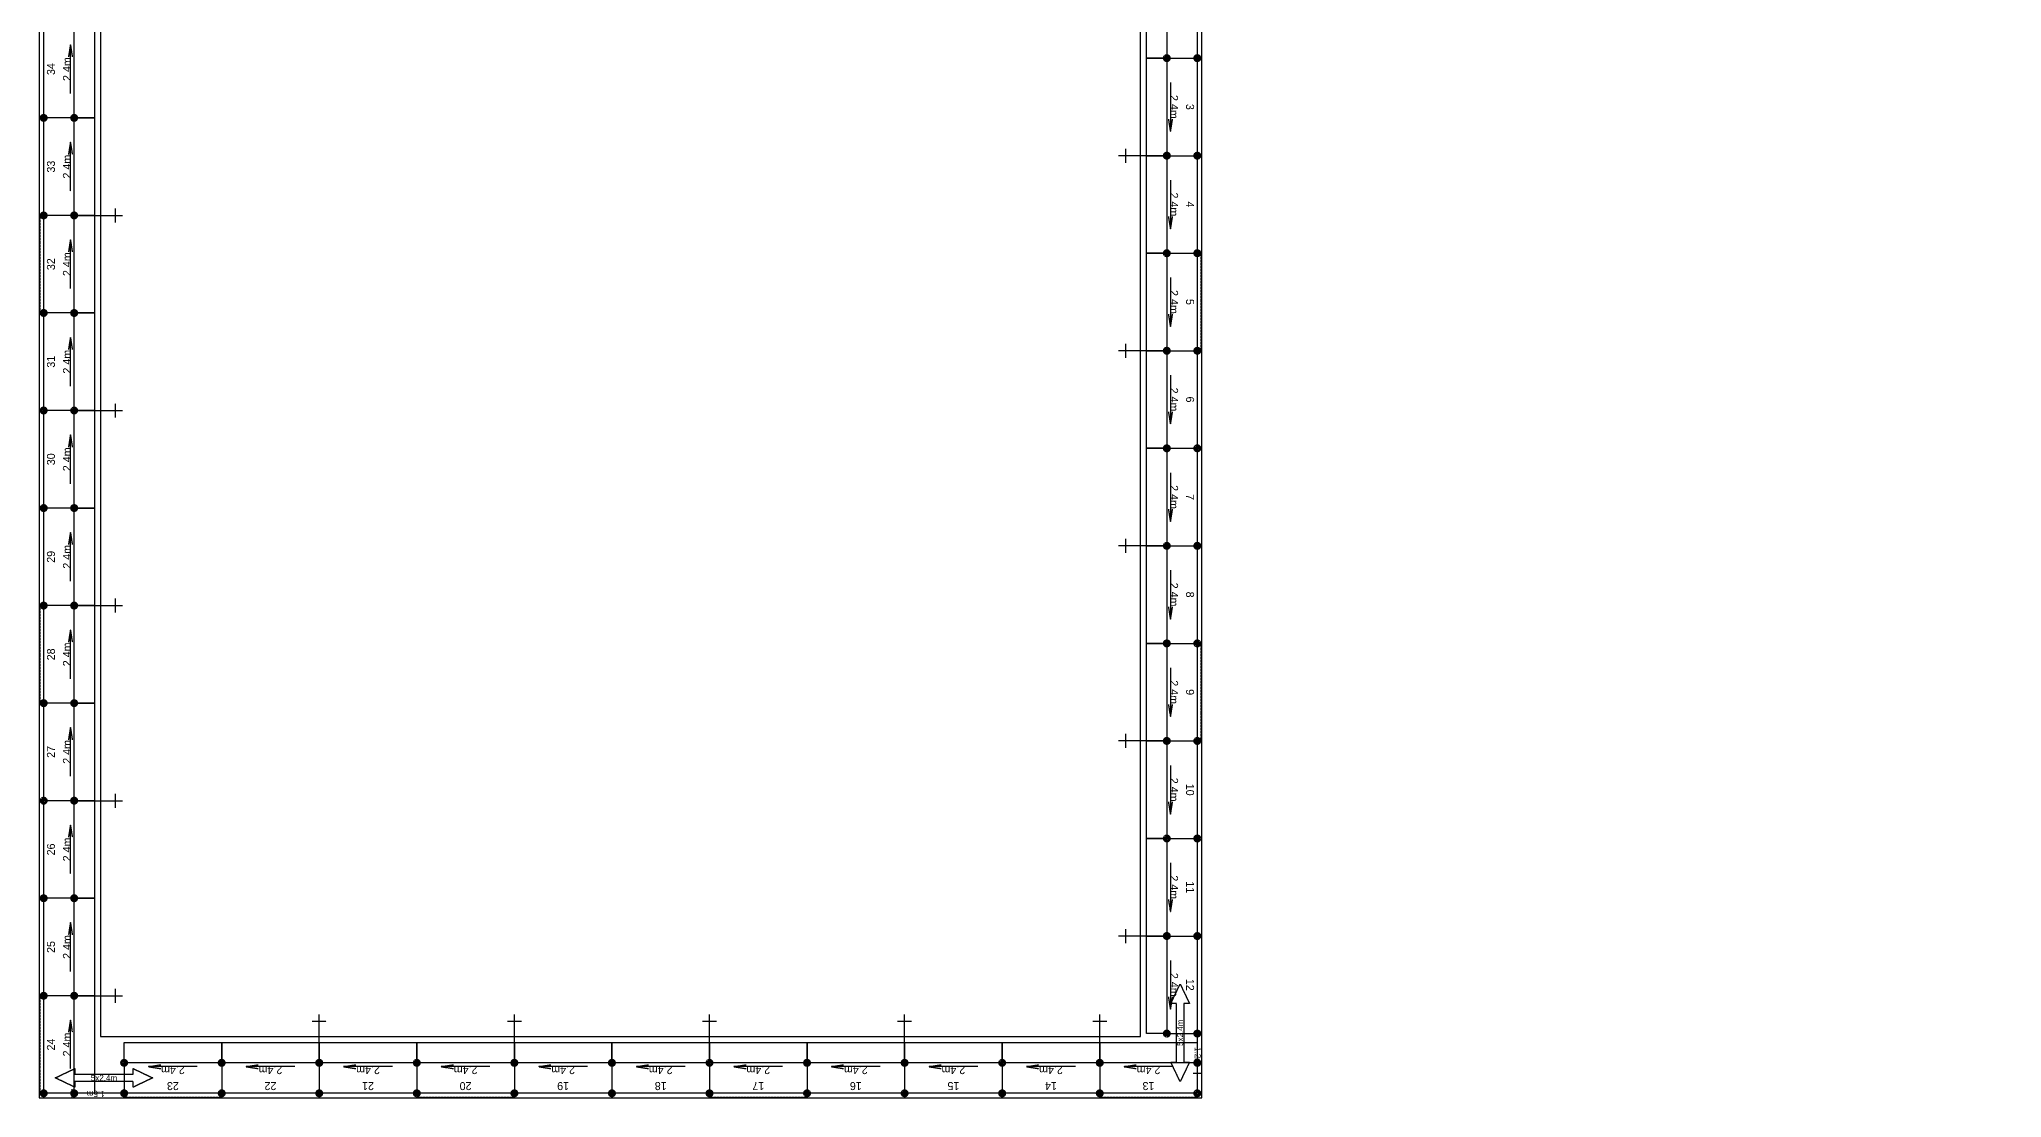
# Model space of a CAD drawing. Header units: millimetres. Extents: x -13117 to 78211, y -7214 to 51750.
# Drawn here: x -13117 to 35945, y -2571 to 23897 of the extents above; entities that cross this region are included whole.
import ezdxf
from ezdxf.enums import TextEntityAlignment as Align

# ---------------------------------------------------------------- set-up
doc = ezdxf.new("R2010")
doc.units = ezdxf.units.MM
for name, pattern in [('ACAD_ISO02W100', [15, 12, -3]), ('KwikScaf_DASHED', [3.75, 2.5, -1.25]), ('KwikScaf_Line', [1, 1, 0])]:
    doc.linetypes.add(name, pattern=pattern)
doc.layers.get('0').update_dxf_attribs({"linetype": 'CONTINUOUS'})
doc.layers.add('KwikScaf Schematic', color=7, linetype='CONTINUOUS')

msp = doc.modelspace()

# ---------------------------------------------------------------- linework, layer by layer
at = {"color": 4, "linetype": 'ACAD_ISO02W100'}
msp.add_lwpolyline([(-13117, 50491), (-13117, -2571), (15945, -2571), (15945, 27429), (35945, 27429), (35945, 50491)], close=True, dxfattribs=at)
msp.add_lwpolyline([(-11586, 48960), (-11586, -1040), (14414, -1040), (14414, 28960), (34414, 28960), (34414, 48960)], close=True)
at = {"layer": 'KwikScaf Schematic', "color": 1, "linetype": 'KwikScaf_Line'}
for p, q in [((14564, 23424), (14564, 25863)), ((15072, 25863), (15072, 23424)), ((15834, 25863), (15834, 23424)), ((-13006, 21930), (-13006, 24369)), ((-12244, 21930), (-12244, 24369)), ((-11736, 24369), (-11736, 21930)), ((-12339, 23759), (-12387, 23455)), ((-12339, 22540), (-12339, 23759)), ((-12339, 23759), (-12292, 23455)), ((15072, 23424), (14564, 23424)), ((14564, 20985), (14564, 23424)), ((14564, 23424), (15072, 23424)), ((15072, 23424), (15834, 23424)), ((15072, 23424), (15072, 20985)), ((15834, 23424), (15834, 20985)), ((15167, 22814), (15167, 21595)), ((-13006, 19491), (-13006, 21930)), ((-12244, 21930), (-13006, 21930)), ((-12244, 19491), (-12244, 21930)), ((-12244, 21930), (-11736, 21930)), ((-11736, 21930), (-12244, 21930)), ((-11736, 21930), (-11736, 19491)), ((15167, 21595), (15119, 21900)), ((15167, 21595), (15215, 21900)), ((-12339, 21320), (-12387, 21016)), ((-12339, 20101), (-12339, 21320)), ((-12339, 21320), (-12292, 21016)), ((14039, 21160), (14039, 20810)), ((14564, 20985), (13864, 20985)), ((15072, 20985), (14564, 20985)), ((14564, 18546), (14564, 20985)), ((14564, 20985), (15072, 20985)), ((15072, 20985), (15834, 20985)), ((15072, 20985), (15072, 18546)), ((15834, 20985), (15834, 18546)), ((15167, 20375), (15167, 19156)), ((-11211, 19316), (-11211, 19666)), ((-13006, 17052), (-13006, 19491)), ((-12244, 19491), (-13006, 19491)), ((-12244, 17052), (-12244, 19491)), ((-12244, 19491), (-11736, 19491)), ((-11736, 19491), (-12244, 19491)), ((-11736, 19491), (-11736, 17052)), ((-11736, 19491), (-11036, 19491)), ((15167, 19156), (15119, 19461)), ((15167, 19156), (15215, 19461)), ((-12339, 18881), (-12387, 18577)), ((-12339, 17662), (-12339, 18881)), ((-12339, 18881), (-12292, 18577)), ((15072, 18546), (14564, 18546)), ((14564, 16107), (14564, 18546)), ((14564, 18546), (15072, 18546)), ((15072, 18546), (15834, 18546)), ((15072, 18546), (15072, 16107)), ((15834, 18546), (15834, 16107)), ((15167, 17936), (15167, 16717)), ((-13006, 14613), (-13006, 17052)), ((-12244, 17052), (-13006, 17052)), ((-12244, 14613), (-12244, 17052)), ((-12244, 17052), (-11736, 17052)), ((-11736, 17052), (-12244, 17052)), ((-11736, 17052), (-11736, 14613)), ((15167, 16717), (15119, 17022)), ((15167, 16717), (15215, 17022)), ((-12339, 16442), (-12387, 16138)), ((-12339, 15223), (-12339, 16442)), ((-12339, 16442), (-12292, 16138)), ((14039, 16282), (14039, 15932)), ((14564, 16107), (13864, 16107)), ((15072, 16107), (14564, 16107)), ((14564, 13668), (14564, 16107)), ((14564, 16107), (15072, 16107)), ((15072, 16107), (15834, 16107)), ((15072, 16107), (15072, 13668)), ((15834, 16107), (15834, 13668)), ((15167, 15497), (15167, 14278)), ((-11211, 14438), (-11211, 14788)), ((-13006, 12174), (-13006, 14613)), ((-12244, 14613), (-13006, 14613)), ((-12244, 12174), (-12244, 14613)), ((-12244, 14613), (-11736, 14613)), ((-11736, 14613), (-12244, 14613)), ((-11736, 14613), (-11736, 12174)), ((-11736, 14613), (-11036, 14613)), ((15167, 14278), (15119, 14583)), ((15167, 14278), (15215, 14583)), ((-12339, 14003), (-12387, 13699)), ((-12339, 12784), (-12339, 14003)), ((-12339, 14003), (-12292, 13699)), ((15072, 13668), (14564, 13668)), ((14564, 11229), (14564, 13668)), ((14564, 13668), (15072, 13668)), ((15072, 13668), (15834, 13668)), ((15072, 13668), (15072, 11229)), ((15834, 13668), (15834, 11229)), ((15167, 13058), (15167, 11839)), ((-13006, 9735), (-13006, 12174)), ((-12244, 12174), (-13006, 12174)), ((-12244, 9735), (-12244, 12174)), ((-12244, 12174), (-11736, 12174)), ((-11736, 12174), (-12244, 12174)), ((-11736, 12174), (-11736, 9735)), ((15167, 11839), (15119, 12144)), ((15167, 11839), (15215, 12144)), ((-12339, 11564), (-12387, 11260)), ((-12339, 10345), (-12339, 11564)), ((-12339, 11564), (-12292, 11260)), ((14039, 11404), (14039, 11054)), ((14564, 11229), (13864, 11229)), ((15072, 11229), (14564, 11229)), ((14564, 8790), (14564, 11229)), ((14564, 11229), (15072, 11229)), ((15072, 11229), (15834, 11229)), ((15072, 11229), (15072, 8790)), ((15834, 11229), (15834, 8790)), ((15167, 10619), (15167, 9400)), ((-11211, 9560), (-11211, 9910)), ((-13006, 7296), (-13006, 9735)), ((-12244, 9735), (-13006, 9735)), ((-12244, 7296), (-12244, 9735)), ((-12244, 9735), (-11736, 9735)), ((-11736, 9735), (-12244, 9735)), ((-11736, 9735), (-11736, 7296)), ((-11736, 9735), (-11036, 9735)), ((15167, 9400), (15119, 9705)), ((15167, 9400), (15215, 9705)), ((-12339, 9125), (-12387, 8821)), ((-12339, 7906), (-12339, 9125)), ((-12339, 9125), (-12292, 8821)), ((15072, 8790), (14564, 8790)), ((14564, 6351), (14564, 8790)), ((14564, 8790), (15072, 8790)), ((15072, 8790), (15834, 8790)), ((15072, 8790), (15072, 6351)), ((15834, 8790), (15834, 6351)), ((15167, 8180), (15167, 6961)), ((-13006, 4857), (-13006, 7296)), ((-12244, 7296), (-13006, 7296)), ((-12244, 4857), (-12244, 7296)), ((-12244, 7296), (-11736, 7296)), ((-11736, 7296), (-12244, 7296)), ((-11736, 7296), (-11736, 4857)), ((15167, 6961), (15119, 7266)), ((15167, 6961), (15215, 7266)), ((-12339, 6686), (-12387, 6382)), ((-12339, 5467), (-12339, 6686)), ((-12339, 6686), (-12292, 6382)), ((14039, 6526), (14039, 6176)), ((14564, 6351), (13864, 6351)), ((15072, 6351), (14564, 6351)), ((14564, 3912), (14564, 6351)), ((14564, 6351), (15072, 6351)), ((15072, 6351), (15834, 6351)), ((15072, 6351), (15072, 3912)), ((15834, 6351), (15834, 3912)), ((15167, 5741), (15167, 4522)), ((-11211, 4682), (-11211, 5032)), ((-13006, 2418), (-13006, 4857)), ((-12244, 4857), (-13006, 4857)), ((-12244, 2418), (-12244, 4857)), ((-12244, 4857), (-11736, 4857)), ((-11736, 4857), (-12244, 4857)), ((-11736, 4857), (-11736, 2418)), ((-11736, 4857), (-11036, 4857)), ((15167, 4522), (15119, 4827)), ((15167, 4522), (15215, 4827)), ((-12339, 4247), (-12387, 3943)), ((-12339, 3028), (-12339, 4247)), ((-12339, 4247), (-12292, 3943)), ((15072, 3912), (14564, 3912)), ((14564, 1473), (14564, 3912)), ((14564, 3912), (15072, 3912)), ((15072, 3912), (15834, 3912)), ((15072, 3912), (15072, 1473)), ((15834, 3912), (15834, 1473)), ((15167, 3302), (15167, 2083)), ((-13006, -21), (-13006, 2418)), ((-12244, 2418), (-13006, 2418)), ((-12244, -21), (-12244, 2418)), ((-12244, 2418), (-11736, 2418)), ((-11736, 2418), (-12244, 2418)), ((-11736, 2418), (-11736, -21)), ((15167, 2083), (15119, 2388)), ((15167, 2083), (15215, 2388)), ((-12339, 1808), (-12387, 1504)), ((-12339, 589), (-12339, 1808)), ((-12339, 1808), (-12292, 1504)), ((14564, 1473), (13864, 1473)), ((14039, 1648), (14039, 1298)), ((15072, 1473), (14564, 1473)), ((14564, -966), (14564, 1473)), ((14564, 1473), (15072, 1473)), ((15072, 1473), (15834, 1473)), ((15072, 1473), (15072, -966)), ((15834, 1473), (15834, -966)), ((15167, 863), (15167, -356)), ((-11211, -196), (-11211, 154)), ((15172, -216), (15405, 272)), ((15405, 272), (15638, -216)), ((-13006, -2460), (-13006, -21)), ((-12244, -21), (-13006, -21)), ((-11736, -21), (-12244, -21)), ((-12244, -2460), (-12244, -21)), ((-12244, -21), (-11736, -21)), ((-11736, -21), (-11736, -2460)), ((-11736, -21), (-11036, -21)), ((-6117, -1190), (-6117, -490)), ((-1239, -1190), (-1239, -490)), ((3639, -1190), (3639, -490)), ((8517, -1190), (8517, -490)), ((13395, -1190), (13395, -490)), ((15167, -356), (15119, -51)), ((15167, -356), (15215, -51)), ((15312, -216), (15172, -216)), ((15312, -1679), (15312, -216)), ((15638, -216), (15498, -216)), ((15498, -216), (15498, -1679)), ((-12339, -631), (-12387, -935)), ((-12339, -1850), (-12339, -631)), ((-12339, -631), (-12292, -935)), ((-5942, -665), (-6292, -665)), ((-1064, -665), (-1414, -665)), ((3814, -665), (3464, -665)), ((8692, -665), (8342, -665)), ((13570, -665), (13220, -665)), ((15072, -966), (14564, -966)), ((15072, -966), (15834, -966)), ((15934, -966), (15734, -966)), ((15834, -866), (15834, -2066)), ((-10995, -1698), (-10995, -1190)), ((-10995, -1190), (-8556, -1190)), ((-8556, -1698), (-8556, -1190)), ((-8556, -1190), (-6117, -1190)), ((-8556, -1190), (-8556, -1698)), ((-6117, -1698), (-6117, -1190)), ((-6117, -1190), (-3678, -1190)), ((-6117, -1190), (-6117, -1698)), ((-3678, -1698), (-3678, -1190)), ((-3678, -1190), (-1239, -1190)), ((-3678, -1190), (-3678, -1698)), ((-1239, -1698), (-1239, -1190)), ((-1239, -1190), (1200, -1190)), ((-1239, -1190), (-1239, -1698)), ((1200, -1698), (1200, -1190)), ((1200, -1190), (3639, -1190)), ((1200, -1190), (1200, -1698)), ((3639, -1698), (3639, -1190)), ((3639, -1190), (6078, -1190)), ((3639, -1190), (3639, -1698)), ((6078, -1698), (6078, -1190)), ((6078, -1190), (8517, -1190)), ((6078, -1190), (6078, -1698)), ((8517, -1698), (8517, -1190)), ((8517, -1190), (10956, -1190)), ((8517, -1190), (8517, -1698)), ((10956, -1698), (10956, -1190)), ((10956, -1190), (13395, -1190)), ((10956, -1190), (10956, -1698)), ((13395, -1190), (13395, -1698)), ((13395, -1698), (13395, -1190)), ((13395, -1190), (15834, -1190)), ((15834, -1190), (15834, -1698)), ((-12719, -2074), (-12231, -1841)), ((-12231, -1841), (-12231, -1981)), ((-10995, -1698), (-10995, -2460)), ((-8556, -1698), (-10995, -1698)), ((-10768, -1981), (-10768, -1841)), ((-10768, -1841), (-10280, -2074)), ((-10385, -1793), (-10081, -1745)), ((-9166, -1793), (-10385, -1793)), ((-10385, -1793), (-10081, -1841)), ((-8556, -1698), (-8556, -2460)), ((-6117, -1698), (-8556, -1698)), ((-7946, -1793), (-7642, -1745)), ((-6727, -1793), (-7946, -1793)), ((-7946, -1793), (-7642, -1841)), ((-6117, -1698), (-6117, -2460)), ((-3678, -1698), (-6117, -1698)), ((-5507, -1793), (-5203, -1745)), ((-4288, -1793), (-5507, -1793)), ((-5507, -1793), (-5203, -1841)), ((-3678, -1698), (-3678, -2460)), ((-1239, -1698), (-3678, -1698)), ((-3068, -1793), (-2764, -1745)), ((-1849, -1793), (-3068, -1793)), ((-3068, -1793), (-2764, -1841)), ((-1239, -1698), (-1239, -2460)), ((1200, -1698), (-1239, -1698)), ((-629, -1793), (-325, -1745)), ((590, -1793), (-629, -1793)), ((-629, -1793), (-325, -1841)), ((1200, -1698), (1200, -2460)), ((3639, -1698), (1200, -1698)), ((1810, -1793), (2114, -1745)), ((3029, -1793), (1810, -1793)), ((1810, -1793), (2114, -1841)), ((3639, -1698), (3639, -2460)), ((6078, -1698), (3639, -1698)), ((4249, -1793), (4553, -1745)), ((5468, -1793), (4249, -1793)), ((4249, -1793), (4553, -1841)), ((6078, -1698), (6078, -2460)), ((8517, -1698), (6078, -1698)), ((6688, -1793), (6992, -1745)), ((7907, -1793), (6688, -1793)), ((6688, -1793), (6992, -1841)), ((8517, -1698), (8517, -2460)), ((10956, -1698), (8517, -1698)), ((9127, -1793), (9431, -1745)), ((10346, -1793), (9127, -1793)), ((9127, -1793), (9431, -1841)), ((10956, -1698), (10956, -2460)), ((13395, -1698), (10956, -1698)), ((11566, -1793), (11870, -1745)), ((12785, -1793), (11566, -1793)), ((11566, -1793), (11870, -1841)), ((13395, -1698), (13395, -2460)), ((15834, -1698), (13395, -1698)), ((14005, -1793), (14309, -1745)), ((15224, -1793), (14005, -1793)), ((14005, -1793), (14309, -1841)), ((15405, -2167), (15172, -1679)), ((15172, -1679), (15312, -1679)), ((15638, -1679), (15405, -2167)), ((15498, -1679), (15638, -1679)), ((15834, -1698), (15834, -2460)), ((-12231, -2307), (-12719, -2074)), ((-12295, -2560), (-12295, -2360)), ((-12231, -1981), (-10768, -1981)), ((-10768, -2167), (-12231, -2167)), ((-12231, -2167), (-12231, -2307)), ((-10995, -2560), (-10995, -2360)), ((-10280, -2074), (-10768, -2307)), ((-10768, -2307), (-10768, -2167)), ((15934, -1966), (15734, -1966)), ((-12244, -2460), (-13006, -2460)), ((-10895, -2460), (-12395, -2460)), ((-11736, -2460), (-12244, -2460)), ((-8556, -2460), (-10995, -2460)), ((-6117, -2460), (-8556, -2460)), ((-3678, -2460), (-6117, -2460)), ((-1239, -2460), (-3678, -2460)), ((1200, -2460), (-1239, -2460)), ((3639, -2460), (1200, -2460)), ((6078, -2460), (3639, -2460)), ((8517, -2460), (6078, -2460)), ((10956, -2460), (8517, -2460)), ((13395, -2460), (10956, -2460)), ((15834, -2460), (13395, -2460))]:
    msp.add_line(p, q, dxfattribs=at)
at = {"layer": 'KwikScaf Schematic', "color": 1, "linetype": 'KwikScaf_DASHED'}
for p, q in [((-13106, 19491), (-13106, 17052)), ((15934, 16107), (15934, 18546)), ((-13106, 9735), (-13106, 7296)), ((15934, 6351), (15934, 8790)), ((-13106, -21), (-13106, -2460)), ((-10995, -2560), (-8556, -2560)), ((-3678, -2560), (-1239, -2560)), ((3639, -2560), (6078, -2560)), ((13395, -2560), (15834, -2560))]:
    msp.add_line(p, q, dxfattribs=at)
at = {"layer": 'KwikScaf Schematic', "color": 1, "linetype": 'KwikScaf_Line', "const_width": 100}
for points in [[(15122, 23424, -0.198912), (15107, 23389, -0.198912), (15072, 23374, -0.198912), (15036, 23389, -0.198912), (15022, 23424, -0.198912), (15036, 23460, -0.198912), (15072, 23474, -0.198912), (15107, 23460, -0.198912)], [(15122, 23424, -0.198912), (15107, 23389, -0.198912), (15072, 23374, -0.198912), (15036, 23389, -0.198912), (15022, 23424, -0.198912), (15036, 23460, -0.198912), (15072, 23474, -0.198912), (15107, 23460, -0.198912)], [(15884, 23424, -0.198912), (15869, 23389, -0.198912), (15834, 23374, -0.198912), (15798, 23389, -0.198912), (15784, 23424, -0.198912), (15798, 23460, -0.198912), (15834, 23474, -0.198912), (15869, 23460, -0.198912)], [(15884, 23424, -0.198912), (15869, 23389, -0.198912), (15834, 23374, -0.198912), (15798, 23389, -0.198912), (15784, 23424, -0.198912), (15798, 23460, -0.198912), (15834, 23474, -0.198912), (15869, 23460, -0.198912)], [(-13056, 21930, -0.198912), (-13042, 21966, -0.198912), (-13006, 21980, -0.198912), (-12971, 21966, -0.198912), (-12956, 21930, -0.198912), (-12971, 21895, -0.198912), (-13006, 21880, -0.198912), (-13042, 21895, -0.198912)], [(-13056, 21930, -0.198912), (-13042, 21966, -0.198912), (-13006, 21980, -0.198912), (-12971, 21966, -0.198912), (-12956, 21930, -0.198912), (-12971, 21895, -0.198912), (-13006, 21880, -0.198912), (-13042, 21895, -0.198912)], [(-12294, 21930, -0.198912), (-12280, 21966, -0.198912), (-12244, 21980, -0.198912), (-12209, 21966, -0.198912), (-12194, 21930, -0.198912), (-12209, 21895, -0.198912), (-12244, 21880, -0.198912), (-12280, 21895, -0.198912)], [(-12294, 21930, -0.198912), (-12280, 21966, -0.198912), (-12244, 21980, -0.198912), (-12209, 21966, -0.198912), (-12194, 21930, -0.198912), (-12209, 21895, -0.198912), (-12244, 21880, -0.198912), (-12280, 21895, -0.198912)], [(15122, 20985, -0.198912), (15107, 20950, -0.198912), (15072, 20935, -0.198912), (15036, 20950, -0.198912), (15022, 20985, -0.198912), (15036, 21021, -0.198912), (15072, 21035, -0.198912), (15107, 21021, -0.198912)], [(15122, 20985, -0.198912), (15107, 20950, -0.198912), (15072, 20935, -0.198912), (15036, 20950, -0.198912), (15022, 20985, -0.198912), (15036, 21021, -0.198912), (15072, 21035, -0.198912), (15107, 21021, -0.198912)], [(15884, 20985, -0.198912), (15869, 20950, -0.198912), (15834, 20935, -0.198912), (15798, 20950, -0.198912), (15784, 20985, -0.198912), (15798, 21021, -0.198912), (15834, 21035, -0.198912), (15869, 21021, -0.198912)], [(15884, 20985, -0.198912), (15869, 20950, -0.198912), (15834, 20935, -0.198912), (15798, 20950, -0.198912), (15784, 20985, -0.198912), (15798, 21021, -0.198912), (15834, 21035, -0.198912), (15869, 21021, -0.198912)], [(-13056, 19491, -0.198912), (-13042, 19527, -0.198912), (-13006, 19541, -0.198912), (-12971, 19527, -0.198912), (-12956, 19491, -0.198912), (-12971, 19456, -0.198912), (-13006, 19441, -0.198912), (-13042, 19456, -0.198912)], [(-13056, 19491, -0.198912), (-13042, 19527, -0.198912), (-13006, 19541, -0.198912), (-12971, 19527, -0.198912), (-12956, 19491, -0.198912), (-12971, 19456, -0.198912), (-13006, 19441, -0.198912), (-13042, 19456, -0.198912)], [(-12294, 19491, -0.198912), (-12280, 19527, -0.198912), (-12244, 19541, -0.198912), (-12209, 19527, -0.198912), (-12194, 19491, -0.198912), (-12209, 19456, -0.198912), (-12244, 19441, -0.198912), (-12280, 19456, -0.198912)], [(-12294, 19491, -0.198912), (-12280, 19527, -0.198912), (-12244, 19541, -0.198912), (-12209, 19527, -0.198912), (-12194, 19491, -0.198912), (-12209, 19456, -0.198912), (-12244, 19441, -0.198912), (-12280, 19456, -0.198912)], [(15122, 18546, -0.198912), (15107, 18511, -0.198912), (15072, 18496, -0.198912), (15036, 18511, -0.198912), (15022, 18546, -0.198912), (15036, 18582, -0.198912), (15072, 18596, -0.198912), (15107, 18582, -0.198912)], [(15122, 18546, -0.198912), (15107, 18511, -0.198912), (15072, 18496, -0.198912), (15036, 18511, -0.198912), (15022, 18546, -0.198912), (15036, 18582, -0.198912), (15072, 18596, -0.198912), (15107, 18582, -0.198912)], [(15884, 18546, -0.198912), (15869, 18511, -0.198912), (15834, 18496, -0.198912), (15798, 18511, -0.198912), (15784, 18546, -0.198912), (15798, 18582, -0.198912), (15834, 18596, -0.198912), (15869, 18582, -0.198912)], [(15884, 18546, -0.198912), (15869, 18511, -0.198912), (15834, 18496, -0.198912), (15798, 18511, -0.198912), (15784, 18546, -0.198912), (15798, 18582, -0.198912), (15834, 18596, -0.198912), (15869, 18582, -0.198912)], [(-13056, 17052, -0.198912), (-13042, 17088, -0.198912), (-13006, 17102, -0.198912), (-12971, 17088, -0.198912), (-12956, 17052, -0.198912), (-12971, 17017, -0.198912), (-13006, 17002, -0.198912), (-13042, 17017, -0.198912)], [(-13056, 17052, -0.198912), (-13042, 17088, -0.198912), (-13006, 17102, -0.198912), (-12971, 17088, -0.198912), (-12956, 17052, -0.198912), (-12971, 17017, -0.198912), (-13006, 17002, -0.198912), (-13042, 17017, -0.198912)], [(-12294, 17052, -0.198912), (-12280, 17088, -0.198912), (-12244, 17102, -0.198912), (-12209, 17088, -0.198912), (-12194, 17052, -0.198912), (-12209, 17017, -0.198912), (-12244, 17002, -0.198912), (-12280, 17017, -0.198912)], [(-12294, 17052, -0.198912), (-12280, 17088, -0.198912), (-12244, 17102, -0.198912), (-12209, 17088, -0.198912), (-12194, 17052, -0.198912), (-12209, 17017, -0.198912), (-12244, 17002, -0.198912), (-12280, 17017, -0.198912)], [(15122, 16107, -0.198912), (15107, 16072, -0.198912), (15072, 16057, -0.198912), (15036, 16072, -0.198912), (15022, 16107, -0.198912), (15036, 16143, -0.198912), (15072, 16157, -0.198912), (15107, 16143, -0.198912)], [(15122, 16107, -0.198912), (15107, 16072, -0.198912), (15072, 16057, -0.198912), (15036, 16072, -0.198912), (15022, 16107, -0.198912), (15036, 16143, -0.198912), (15072, 16157, -0.198912), (15107, 16143, -0.198912)], [(15884, 16107, -0.198912), (15869, 16072, -0.198912), (15834, 16057, -0.198912), (15798, 16072, -0.198912), (15784, 16107, -0.198912), (15798, 16143, -0.198912), (15834, 16157, -0.198912), (15869, 16143, -0.198912)], [(15884, 16107, -0.198912), (15869, 16072, -0.198912), (15834, 16057, -0.198912), (15798, 16072, -0.198912), (15784, 16107, -0.198912), (15798, 16143, -0.198912), (15834, 16157, -0.198912), (15869, 16143, -0.198912)], [(-13056, 14613, -0.198912), (-13042, 14649, -0.198912), (-13006, 14663, -0.198912), (-12971, 14649, -0.198912), (-12956, 14613, -0.198912), (-12971, 14578, -0.198912), (-13006, 14563, -0.198912), (-13042, 14578, -0.198912)], [(-13056, 14613, -0.198912), (-13042, 14649, -0.198912), (-13006, 14663, -0.198912), (-12971, 14649, -0.198912), (-12956, 14613, -0.198912), (-12971, 14578, -0.198912), (-13006, 14563, -0.198912), (-13042, 14578, -0.198912)], [(-12294, 14613, -0.198912), (-12280, 14649, -0.198912), (-12244, 14663, -0.198912), (-12209, 14649, -0.198912), (-12194, 14613, -0.198912), (-12209, 14578, -0.198912), (-12244, 14563, -0.198912), (-12280, 14578, -0.198912)], [(-12294, 14613, -0.198912), (-12280, 14649, -0.198912), (-12244, 14663, -0.198912), (-12209, 14649, -0.198912), (-12194, 14613, -0.198912), (-12209, 14578, -0.198912), (-12244, 14563, -0.198912), (-12280, 14578, -0.198912)], [(15122, 13668, -0.198912), (15107, 13633, -0.198912), (15072, 13618, -0.198912), (15036, 13633, -0.198912), (15022, 13668, -0.198912), (15036, 13704, -0.198912), (15072, 13718, -0.198912), (15107, 13704, -0.198912)], [(15122, 13668, -0.198912), (15107, 13633, -0.198912), (15072, 13618, -0.198912), (15036, 13633, -0.198912), (15022, 13668, -0.198912), (15036, 13704, -0.198912), (15072, 13718, -0.198912), (15107, 13704, -0.198912)], [(15884, 13668, -0.198912), (15869, 13633, -0.198912), (15834, 13618, -0.198912), (15798, 13633, -0.198912), (15784, 13668, -0.198912), (15798, 13704, -0.198912), (15834, 13718, -0.198912), (15869, 13704, -0.198912)], [(15884, 13668, -0.198912), (15869, 13633, -0.198912), (15834, 13618, -0.198912), (15798, 13633, -0.198912), (15784, 13668, -0.198912), (15798, 13704, -0.198912), (15834, 13718, -0.198912), (15869, 13704, -0.198912)], [(-13056, 12174, -0.198912), (-13042, 12210, -0.198912), (-13006, 12224, -0.198912), (-12971, 12210, -0.198912), (-12956, 12174, -0.198912), (-12971, 12139, -0.198912), (-13006, 12124, -0.198912), (-13042, 12139, -0.198912)], [(-13056, 12174, -0.198912), (-13042, 12210, -0.198912), (-13006, 12224, -0.198912), (-12971, 12210, -0.198912), (-12956, 12174, -0.198912), (-12971, 12139, -0.198912), (-13006, 12124, -0.198912), (-13042, 12139, -0.198912)], [(-12294, 12174, -0.198912), (-12280, 12210, -0.198912), (-12244, 12224, -0.198912), (-12209, 12210, -0.198912), (-12194, 12174, -0.198912), (-12209, 12139, -0.198912), (-12244, 12124, -0.198912), (-12280, 12139, -0.198912)], [(-12294, 12174, -0.198912), (-12280, 12210, -0.198912), (-12244, 12224, -0.198912), (-12209, 12210, -0.198912), (-12194, 12174, -0.198912), (-12209, 12139, -0.198912), (-12244, 12124, -0.198912), (-12280, 12139, -0.198912)], [(15122, 11229, -0.198912), (15107, 11194, -0.198912), (15072, 11179, -0.198912), (15036, 11194, -0.198912), (15022, 11229, -0.198912), (15036, 11265, -0.198912), (15072, 11279, -0.198912), (15107, 11265, -0.198912)], [(15122, 11229, -0.198912), (15107, 11194, -0.198912), (15072, 11179, -0.198912), (15036, 11194, -0.198912), (15022, 11229, -0.198912), (15036, 11265, -0.198912), (15072, 11279, -0.198912), (15107, 11265, -0.198912)], [(15884, 11229, -0.198912), (15869, 11194, -0.198912), (15834, 11179, -0.198912), (15798, 11194, -0.198912), (15784, 11229, -0.198912), (15798, 11265, -0.198912), (15834, 11279, -0.198912), (15869, 11265, -0.198912)], [(15884, 11229, -0.198912), (15869, 11194, -0.198912), (15834, 11179, -0.198912), (15798, 11194, -0.198912), (15784, 11229, -0.198912), (15798, 11265, -0.198912), (15834, 11279, -0.198912), (15869, 11265, -0.198912)], [(-13056, 9735, -0.198912), (-13042, 9771, -0.198912), (-13006, 9785, -0.198912), (-12971, 9771, -0.198912), (-12956, 9735, -0.198912), (-12971, 9700, -0.198912), (-13006, 9685, -0.198912), (-13042, 9700, -0.198912)], [(-13056, 9735, -0.198912), (-13042, 9771, -0.198912), (-13006, 9785, -0.198912), (-12971, 9771, -0.198912), (-12956, 9735, -0.198912), (-12971, 9700, -0.198912), (-13006, 9685, -0.198912), (-13042, 9700, -0.198912)], [(-12294, 9735, -0.198912), (-12280, 9771, -0.198912), (-12244, 9785, -0.198912), (-12209, 9771, -0.198912), (-12194, 9735, -0.198912), (-12209, 9700, -0.198912), (-12244, 9685, -0.198912), (-12280, 9700, -0.198912)], [(-12294, 9735, -0.198912), (-12280, 9771, -0.198912), (-12244, 9785, -0.198912), (-12209, 9771, -0.198912), (-12194, 9735, -0.198912), (-12209, 9700, -0.198912), (-12244, 9685, -0.198912), (-12280, 9700, -0.198912)], [(15122, 8790, -0.198912), (15107, 8755, -0.198912), (15072, 8740, -0.198912), (15036, 8755, -0.198912), (15022, 8790, -0.198912), (15036, 8826, -0.198912), (15072, 8840, -0.198912), (15107, 8826, -0.198912)], [(15122, 8790, -0.198912), (15107, 8755, -0.198912), (15072, 8740, -0.198912), (15036, 8755, -0.198912), (15022, 8790, -0.198912), (15036, 8826, -0.198912), (15072, 8840, -0.198912), (15107, 8826, -0.198912)], [(15884, 8790, -0.198912), (15869, 8755, -0.198912), (15834, 8740, -0.198912), (15798, 8755, -0.198912), (15784, 8790, -0.198912), (15798, 8826, -0.198912), (15834, 8840, -0.198912), (15869, 8826, -0.198912)], [(15884, 8790, -0.198912), (15869, 8755, -0.198912), (15834, 8740, -0.198912), (15798, 8755, -0.198912), (15784, 8790, -0.198912), (15798, 8826, -0.198912), (15834, 8840, -0.198912), (15869, 8826, -0.198912)], [(-13056, 7296, -0.198912), (-13042, 7332, -0.198912), (-13006, 7346, -0.198912), (-12971, 7332, -0.198912), (-12956, 7296, -0.198912), (-12971, 7261, -0.198912), (-13006, 7246, -0.198912), (-13042, 7261, -0.198912)], [(-13056, 7296, -0.198912), (-13042, 7332, -0.198912), (-13006, 7346, -0.198912), (-12971, 7332, -0.198912), (-12956, 7296, -0.198912), (-12971, 7261, -0.198912), (-13006, 7246, -0.198912), (-13042, 7261, -0.198912)], [(-12294, 7296, -0.198912), (-12280, 7332, -0.198912), (-12244, 7346, -0.198912), (-12209, 7332, -0.198912), (-12194, 7296, -0.198912), (-12209, 7261, -0.198912), (-12244, 7246, -0.198912), (-12280, 7261, -0.198912)], [(-12294, 7296, -0.198912), (-12280, 7332, -0.198912), (-12244, 7346, -0.198912), (-12209, 7332, -0.198912), (-12194, 7296, -0.198912), (-12209, 7261, -0.198912), (-12244, 7246, -0.198912), (-12280, 7261, -0.198912)], [(15122, 6351, -0.198912), (15107, 6316, -0.198912), (15072, 6301, -0.198912), (15036, 6316, -0.198912), (15022, 6351, -0.198912), (15036, 6387, -0.198912), (15072, 6401, -0.198912), (15107, 6387, -0.198912)], [(15122, 6351, -0.198912), (15107, 6316, -0.198912), (15072, 6301, -0.198912), (15036, 6316, -0.198912), (15022, 6351, -0.198912), (15036, 6387, -0.198912), (15072, 6401, -0.198912), (15107, 6387, -0.198912)], [(15884, 6351, -0.198912), (15869, 6316, -0.198912), (15834, 6301, -0.198912), (15798, 6316, -0.198912), (15784, 6351, -0.198912), (15798, 6387, -0.198912), (15834, 6401, -0.198912), (15869, 6387, -0.198912)], [(15884, 6351, -0.198912), (15869, 6316, -0.198912), (15834, 6301, -0.198912), (15798, 6316, -0.198912), (15784, 6351, -0.198912), (15798, 6387, -0.198912), (15834, 6401, -0.198912), (15869, 6387, -0.198912)], [(-13056, 4857, -0.198912), (-13042, 4893, -0.198912), (-13006, 4907, -0.198912), (-12971, 4893, -0.198912), (-12956, 4857, -0.198912), (-12971, 4822, -0.198912), (-13006, 4807, -0.198912), (-13042, 4822, -0.198912)], [(-13056, 4857, -0.198912), (-13042, 4893, -0.198912), (-13006, 4907, -0.198912), (-12971, 4893, -0.198912), (-12956, 4857, -0.198912), (-12971, 4822, -0.198912), (-13006, 4807, -0.198912), (-13042, 4822, -0.198912)], [(-12294, 4857, -0.198912), (-12280, 4893, -0.198912), (-12244, 4907, -0.198912), (-12209, 4893, -0.198912), (-12194, 4857, -0.198912), (-12209, 4822, -0.198912), (-12244, 4807, -0.198912), (-12280, 4822, -0.198912)], [(-12294, 4857, -0.198912), (-12280, 4893, -0.198912), (-12244, 4907, -0.198912), (-12209, 4893, -0.198912), (-12194, 4857, -0.198912), (-12209, 4822, -0.198912), (-12244, 4807, -0.198912), (-12280, 4822, -0.198912)], [(15122, 3912, -0.198912), (15107, 3877, -0.198912), (15072, 3862, -0.198912), (15036, 3877, -0.198912), (15022, 3912, -0.198912), (15036, 3948, -0.198912), (15072, 3962, -0.198912), (15107, 3948, -0.198912)], [(15122, 3912, -0.198912), (15107, 3877, -0.198912), (15072, 3862, -0.198912), (15036, 3877, -0.198912), (15022, 3912, -0.198912), (15036, 3948, -0.198912), (15072, 3962, -0.198912), (15107, 3948, -0.198912)], [(15884, 3912, -0.198912), (15869, 3877, -0.198912), (15834, 3862, -0.198912), (15798, 3877, -0.198912), (15784, 3912, -0.198912), (15798, 3948, -0.198912), (15834, 3962, -0.198912), (15869, 3948, -0.198912)], [(15884, 3912, -0.198912), (15869, 3877, -0.198912), (15834, 3862, -0.198912), (15798, 3877, -0.198912), (15784, 3912, -0.198912), (15798, 3948, -0.198912), (15834, 3962, -0.198912), (15869, 3948, -0.198912)], [(-13056, 2418, -0.198912), (-13042, 2454, -0.198912), (-13006, 2468, -0.198912), (-12971, 2454, -0.198912), (-12956, 2418, -0.198912), (-12971, 2383, -0.198912), (-13006, 2368, -0.198912), (-13042, 2383, -0.198912)], [(-13056, 2418, -0.198912), (-13042, 2454, -0.198912), (-13006, 2468, -0.198912), (-12971, 2454, -0.198912), (-12956, 2418, -0.198912), (-12971, 2383, -0.198912), (-13006, 2368, -0.198912), (-13042, 2383, -0.198912)], [(-12294, 2418, -0.198912), (-12280, 2454, -0.198912), (-12244, 2468, -0.198912), (-12209, 2454, -0.198912), (-12194, 2418, -0.198912), (-12209, 2383, -0.198912), (-12244, 2368, -0.198912), (-12280, 2383, -0.198912)], [(-12294, 2418, -0.198912), (-12280, 2454, -0.198912), (-12244, 2468, -0.198912), (-12209, 2454, -0.198912), (-12194, 2418, -0.198912), (-12209, 2383, -0.198912), (-12244, 2368, -0.198912), (-12280, 2383, -0.198912)], [(15122, 1473, -0.198912), (15107, 1438, -0.198912), (15072, 1423, -0.198912), (15036, 1438, -0.198912), (15022, 1473, -0.198912), (15036, 1509, -0.198912), (15072, 1523, -0.198912), (15107, 1509, -0.198912)], [(15122, 1473, -0.198912), (15107, 1438, -0.198912), (15072, 1423, -0.198912), (15036, 1438, -0.198912), (15022, 1473, -0.198912), (15036, 1509, -0.198912), (15072, 1523, -0.198912), (15107, 1509, -0.198912)], [(15884, 1473, -0.198912), (15869, 1438, -0.198912), (15834, 1423, -0.198912), (15798, 1438, -0.198912), (15784, 1473, -0.198912), (15798, 1509, -0.198912), (15834, 1523, -0.198912), (15869, 1509, -0.198912)], [(15884, 1473, -0.198912), (15869, 1438, -0.198912), (15834, 1423, -0.198912), (15798, 1438, -0.198912), (15784, 1473, -0.198912), (15798, 1509, -0.198912), (15834, 1523, -0.198912), (15869, 1509, -0.198912)], [(-13056, -21, -0.198912), (-13042, 15, -0.198912), (-13006, 29, -0.198912), (-12971, 15, -0.198912), (-12956, -21, -0.198912), (-12971, -56, -0.198912), (-13006, -71, -0.198912), (-13042, -56, -0.198912)], [(-13056, -21, -0.198912), (-13042, 15, -0.198912), (-13006, 29, -0.198912), (-12971, 15, -0.198912), (-12956, -21, -0.198912), (-12971, -56, -0.198912), (-13006, -71, -0.198912), (-13042, -56, -0.198912)], [(-12294, -21, -0.198912), (-12280, 15, -0.198912), (-12244, 29, -0.198912), (-12209, 15, -0.198912), (-12194, -21, -0.198912), (-12209, -56, -0.198912), (-12244, -71, -0.198912), (-12280, -56, -0.198912)], [(-12294, -21, -0.198912), (-12280, 15, -0.198912), (-12244, 29, -0.198912), (-12209, 15, -0.198912), (-12194, -21, -0.198912), (-12209, -56, -0.198912), (-12244, -71, -0.198912), (-12280, -56, -0.198912)], [(15122, -966, -0.198912), (15107, -1001, -0.198912), (15072, -1016, -0.198912), (15036, -1001, -0.198912), (15022, -966, -0.198912), (15036, -930, -0.198912), (15072, -916, -0.198912), (15107, -930, -0.198912)], [(15884, -966, -0.198912), (15869, -1001, -0.198912), (15834, -1016, -0.198912), (15798, -1001, -0.198912), (15784, -966, -0.198912), (15798, -930, -0.198912), (15834, -916, -0.198912), (15869, -930, -0.198912)], [(-8556, -1748, -0.198912), (-8592, -1733, -0.198912), (-8606, -1698, -0.198912), (-8592, -1662, -0.198912), (-8556, -1648, -0.198912), (-8521, -1662, -0.198912), (-8506, -1698, -0.198912), (-8521, -1733, -0.198912)], [(-6117, -1748, -0.198912), (-6153, -1733, -0.198912), (-6167, -1698, -0.198912), (-6153, -1662, -0.198912), (-6117, -1648, -0.198912), (-6082, -1662, -0.198912), (-6067, -1698, -0.198912), (-6082, -1733, -0.198912)], [(-3678, -1748, -0.198912), (-3714, -1733, -0.198912), (-3728, -1698, -0.198912), (-3714, -1662, -0.198912), (-3678, -1648, -0.198912), (-3643, -1662, -0.198912), (-3628, -1698, -0.198912), (-3643, -1733, -0.198912)], [(-1239, -1748, -0.198912), (-1275, -1733, -0.198912), (-1289, -1698, -0.198912), (-1275, -1662, -0.198912), (-1239, -1648, -0.198912), (-1204, -1662, -0.198912), (-1189, -1698, -0.198912), (-1204, -1733, -0.198912)], [(1200, -1748, -0.198912), (1164, -1733, -0.198912), (1150, -1698, -0.198912), (1164, -1662, -0.198912), (1200, -1648, -0.198912), (1235, -1662, -0.198912), (1250, -1698, -0.198912), (1235, -1733, -0.198912)], [(3639, -1748, -0.198912), (3603, -1733, -0.198912), (3589, -1698, -0.198912), (3603, -1662, -0.198912), (3639, -1648, -0.198912), (3674, -1662, -0.198912), (3689, -1698, -0.198912), (3674, -1733, -0.198912)], [(6078, -1748, -0.198912), (6042, -1733, -0.198912), (6028, -1698, -0.198912), (6042, -1662, -0.198912), (6078, -1648, -0.198912), (6113, -1662, -0.198912), (6128, -1698, -0.198912), (6113, -1733, -0.198912)], [(8517, -1748, -0.198912), (8481, -1733, -0.198912), (8467, -1698, -0.198912), (8481, -1662, -0.198912), (8517, -1648, -0.198912), (8552, -1662, -0.198912), (8567, -1698, -0.198912), (8552, -1733, -0.198912)], [(10956, -1748, -0.198912), (10920, -1733, -0.198912), (10906, -1698, -0.198912), (10920, -1662, -0.198912), (10956, -1648, -0.198912), (10991, -1662, -0.198912), (11006, -1698, -0.198912), (10991, -1733, -0.198912)], [(13395, -1748, -0.198912), (13359, -1733, -0.198912), (13345, -1698, -0.198912), (13359, -1662, -0.198912), (13395, -1648, -0.198912), (13430, -1662, -0.198912), (13445, -1698, -0.198912), (13430, -1733, -0.198912)], [(15834, -1748, -0.198912), (15798, -1733, -0.198912), (15784, -1698, -0.198912), (15798, -1662, -0.198912), (15834, -1648, -0.198912), (15869, -1662, -0.198912), (15884, -1698, -0.198912), (15869, -1733, -0.198912)], [(-13056, -2460, -0.198912), (-13042, -2424, -0.198912), (-13006, -2410, -0.198912), (-12971, -2424, -0.198912), (-12956, -2460, -0.198912), (-12971, -2495, -0.198912), (-13006, -2510, -0.198912), (-13042, -2495, -0.198912)], [(-12294, -2460, -0.198912), (-12280, -2424, -0.198912), (-12244, -2410, -0.198912), (-12209, -2424, -0.198912), (-12194, -2460, -0.198912), (-12209, -2495, -0.198912), (-12244, -2510, -0.198912), (-12280, -2495, -0.198912)]]:
    msp.add_lwpolyline(points, format="xyb", close=True, dxfattribs=at)
at = {"layer": 'KwikScaf Schematic', "color": 1, "linetype": 'KwikScaf_Line'}
for points in [[(-10995, -1748, 100, 100, -0.198912), (-11031, -1733, 100, 100, -0.198912), (-11045, -1698, 100, 100, -0.198912), (-11031, -1662, 100, 100, -0.198912), (-10995, -1648, 100, 100, -0.198912), (-10960, -1662, 100, 100, -0.198912), (-10945, -1698, 100, 100, -0.198912), (-10960, -1733, 100, 100, -0.198912)], [(-8556, -1748, 100, 100, -0.198912), (-8592, -1733, 100, 100, -0.198912), (-8606, -1698, 100, 100, -0.198912), (-8592, -1662, 100, 100, -0.198912), (-8556, -1648, 100, 100, -0.198912), (-8521, -1662, 100, 100, -0.198912), (-8506, -1698, 100, 100, -0.198912), (-8521, -1733, 100, 100, -0.198912)], [(-6117, -1748, 100, 100, -0.198912), (-6153, -1733, 100, 100, -0.198912), (-6167, -1698, 100, 100, -0.198912), (-6153, -1662, 100, 100, -0.198912), (-6117, -1648, 100, 100, -0.198912), (-6082, -1662, 100, 100, -0.198912), (-6067, -1698, 100, 100, -0.198912), (-6082, -1733, 100, 100, -0.198912)], [(-3678, -1748, 100, 100, -0.198912), (-3714, -1733, 100, 100, -0.198912), (-3728, -1698, 100, 100, -0.198912), (-3714, -1662, 100, 100, -0.198912), (-3678, -1648, 100, 100, -0.198912), (-3643, -1662, 100, 100, -0.198912), (-3628, -1698, 100, 100, -0.198912), (-3643, -1733, 100, 100, -0.198912)], [(-1239, -1748, 100, 100, -0.198912), (-1275, -1733, 100, 100, -0.198912), (-1289, -1698, 100, 100, -0.198912), (-1275, -1662, 100, 100, -0.198912), (-1239, -1648, 100, 100, -0.198912), (-1204, -1662, 100, 100, -0.198912), (-1189, -1698, 100, 100, -0.198912), (-1204, -1733, 100, 100, -0.198912)], [(1200, -1748, 100, 100, -0.198912), (1164, -1733, 100, 100, -0.198912), (1150, -1698, 100, 100, -0.198912), (1164, -1662, 100, 100, -0.198912), (1200, -1648, 100, 100, -0.198912), (1235, -1662, 100, 100, -0.198912), (1250, -1698, 100, 100, -0.198912), (1235, -1733, 100, 100, -0.198912)], [(3639, -1748, 100, 100, -0.198912), (3603, -1733, 100, 100, -0.198912), (3589, -1698, 100, 100, -0.198912), (3603, -1662, 100, 100, -0.198912), (3639, -1648, 100, 100, -0.198912), (3674, -1662, 100, 100, -0.198912), (3689, -1698, 100, 100, -0.198912), (3674, -1733, 100, 100, -0.198912)], [(6078, -1748, 100, 100, -0.198912), (6042, -1733, 100, 100, -0.198912), (6028, -1698, 100, 100, -0.198912), (6042, -1662, 100, 100, -0.198912), (6078, -1648, 100, 100, -0.198912), (6113, -1662, 100, 100, -0.198912), (6128, -1698, 100, 100, -0.198912), (6113, -1733, 100, 100, -0.198912)], [(8517, -1748, 100, 100, -0.198912), (8481, -1733, 100, 100, -0.198912), (8467, -1698, 100, 100, -0.198912), (8481, -1662, 100, 100, -0.198912), (8517, -1648, 100, 100, -0.198912), (8552, -1662, 100, 100, -0.198912), (8567, -1698, 100, 100, -0.198912), (8552, -1733, 100, 100, -0.198912)], [(10956, -1748, 100, 100, -0.198912), (10920, -1733, 100, 100, -0.198912), (10906, -1698, 100, 100, -0.198912), (10920, -1662, 100, 100, -0.198912), (10956, -1648, 100, 100, -0.198912), (10991, -1662, 100, 100, -0.198912), (11006, -1698, 100, 100, -0.198912), (10991, -1733, 100, 100, -0.198912)], [(13395, -1748, 100, 100, -0.198912), (13359, -1733, 100, 100, -0.198912), (13345, -1698, 100, 100, -0.198912), (13359, -1662, 100, 100, -0.198912), (13395, -1648, 100, 100, -0.198912), (13430, -1662, 100, 100, -0.198912), (13445, -1698, 100, 100, -0.198912), (13430, -1733, 100, 100, -0.198912)], [(-10995, -2510, 100, 100, -0.198912), (-11031, -2495, 100, 100, -0.198912), (-11045, -2460, 100, 100, -0.198912), (-11031, -2424, 100, 100, -0.198912), (-10995, -2410, 100, 100, -0.198912), (-10960, -2424, 100, 100, -0.198912), (-10945, -2460, 100, 100, -0.198912), (-10960, -2495, 100, 100, -0.198912)], [(-8556, -2510, 100, 100, -0.198912), (-8592, -2495, 100, 100, -0.198912), (-8606, -2460, 100, 100, -0.198912), (-8592, -2424, 100, 100, -0.198912), (-8556, -2410, 100, 100, -0.198912), (-8521, -2424, 100, 100, -0.198912), (-8506, -2460, 100, 100, -0.198912), (-8521, -2495, 100, 100, -0.198912)], [(-8556, -2510, 100, 100, -0.198912), (-8592, -2495, 100, 100, -0.198912), (-8606, -2460, 100, 100, -0.198912), (-8592, -2424, 100, 100, -0.198912), (-8556, -2410, 100, 100, -0.198912), (-8521, -2424, 100, 100, -0.198912), (-8506, -2460, 100, 100, -0.198912), (-8521, -2495, 100, 100, -0.198912)], [(-6117, -2510, 100, 100, -0.198912), (-6153, -2495, 100, 100, -0.198912), (-6167, -2460, 100, 100, -0.198912), (-6153, -2424, 100, 100, -0.198912), (-6117, -2410, 100, 100, -0.198912), (-6082, -2424, 100, 100, -0.198912), (-6067, -2460, 100, 100, -0.198912), (-6082, -2495, 100, 100, -0.198912)], [(-6117, -2510, 100, 100, -0.198912), (-6153, -2495, 100, 100, -0.198912), (-6167, -2460, 100, 100, -0.198912), (-6153, -2424, 100, 100, -0.198912), (-6117, -2410, 100, 100, -0.198912), (-6082, -2424, 100, 100, -0.198912), (-6067, -2460, 100, 100, -0.198912), (-6082, -2495, 100, 100, -0.198912)], [(-3678, -2510, 100, 100, -0.198912), (-3714, -2495, 100, 100, -0.198912), (-3728, -2460, 100, 100, -0.198912), (-3714, -2424, 100, 100, -0.198912), (-3678, -2410, 100, 100, -0.198912), (-3643, -2424, 100, 100, -0.198912), (-3628, -2460, 100, 100, -0.198912), (-3643, -2495, 100, 100, -0.198912)], [(-3678, -2510, 100, 100, -0.198912), (-3714, -2495, 100, 100, -0.198912), (-3728, -2460, 100, 100, -0.198912), (-3714, -2424, 100, 100, -0.198912), (-3678, -2410, 100, 100, -0.198912), (-3643, -2424, 100, 100, -0.198912), (-3628, -2460, 100, 100, -0.198912), (-3643, -2495, 100, 100, -0.198912)], [(-1239, -2510, 100, 100, -0.198912), (-1275, -2495, 100, 100, -0.198912), (-1289, -2460, 100, 100, -0.198912), (-1275, -2424, 100, 100, -0.198912), (-1239, -2410, 100, 100, -0.198912), (-1204, -2424, 100, 100, -0.198912), (-1189, -2460, 100, 100, -0.198912), (-1204, -2495, 100, 100, -0.198912)], [(-1239, -2510, 100, 100, -0.198912), (-1275, -2495, 100, 100, -0.198912), (-1289, -2460, 100, 100, -0.198912), (-1275, -2424, 100, 100, -0.198912), (-1239, -2410, 100, 100, -0.198912), (-1204, -2424, 100, 100, -0.198912), (-1189, -2460, 100, 100, -0.198912), (-1204, -2495, 100, 100, -0.198912)], [(1200, -2510, 100, 100, -0.198912), (1164, -2495, 100, 100, -0.198912), (1150, -2460, 100, 100, -0.198912), (1164, -2424, 100, 100, -0.198912), (1200, -2410, 100, 100, -0.198912), (1235, -2424, 100, 100, -0.198912), (1250, -2460, 100, 100, -0.198912), (1235, -2495, 100, 100, -0.198912)], [(1200, -2510, 100, 100, -0.198912), (1164, -2495, 100, 100, -0.198912), (1150, -2460, 100, 100, -0.198912), (1164, -2424, 100, 100, -0.198912), (1200, -2410, 100, 100, -0.198912), (1235, -2424, 100, 100, -0.198912), (1250, -2460, 100, 100, -0.198912), (1235, -2495, 100, 100, -0.198912)], [(3639, -2510, 100, 100, -0.198912), (3603, -2495, 100, 100, -0.198912), (3589, -2460, 100, 100, -0.198912), (3603, -2424, 100, 100, -0.198912), (3639, -2410, 100, 100, -0.198912), (3674, -2424, 100, 100, -0.198912), (3689, -2460, 100, 100, -0.198912), (3674, -2495, 100, 100, -0.198912)], [(3639, -2510, 100, 100, -0.198912), (3603, -2495, 100, 100, -0.198912), (3589, -2460, 100, 100, -0.198912), (3603, -2424, 100, 100, -0.198912), (3639, -2410, 100, 100, -0.198912), (3674, -2424, 100, 100, -0.198912), (3689, -2460, 100, 100, -0.198912), (3674, -2495, 100, 100, -0.198912)], [(6078, -2510, 100, 100, -0.198912), (6042, -2495, 100, 100, -0.198912), (6028, -2460, 100, 100, -0.198912), (6042, -2424, 100, 100, -0.198912), (6078, -2410, 100, 100, -0.198912), (6113, -2424, 100, 100, -0.198912), (6128, -2460, 100, 100, -0.198912), (6113, -2495, 100, 100, -0.198912)], [(6078, -2510, 100, 100, -0.198912), (6042, -2495, 100, 100, -0.198912), (6028, -2460, 100, 100, -0.198912), (6042, -2424, 100, 100, -0.198912), (6078, -2410, 100, 100, -0.198912), (6113, -2424, 100, 100, -0.198912), (6128, -2460, 100, 100, -0.198912), (6113, -2495, 100, 100, -0.198912)], [(8517, -2510, 100, 100, -0.198912), (8481, -2495, 100, 100, -0.198912), (8467, -2460, 100, 100, -0.198912), (8481, -2424, 100, 100, -0.198912), (8517, -2410, 100, 100, -0.198912), (8552, -2424, 100, 100, -0.198912), (8567, -2460, 100, 100, -0.198912), (8552, -2495, 100, 100, -0.198912)], [(8517, -2510, 100, 100, -0.198912), (8481, -2495, 100, 100, -0.198912), (8467, -2460, 100, 100, -0.198912), (8481, -2424, 100, 100, -0.198912), (8517, -2410, 100, 100, -0.198912), (8552, -2424, 100, 100, -0.198912), (8567, -2460, 100, 100, -0.198912), (8552, -2495, 100, 100, -0.198912)], [(10956, -2510, 100, 100, -0.198912), (10920, -2495, 100, 100, -0.198912), (10906, -2460, 100, 100, -0.198912), (10920, -2424, 100, 100, -0.198912), (10956, -2410, 100, 100, -0.198912), (10991, -2424, 100, 100, -0.198912), (11006, -2460, 100, 100, -0.198912), (10991, -2495, 100, 100, -0.198912)], [(10956, -2510, 100, 100, -0.198912), (10920, -2495, 100, 100, -0.198912), (10906, -2460, 100, 100, -0.198912), (10920, -2424, 100, 100, -0.198912), (10956, -2410, 100, 100, -0.198912), (10991, -2424, 100, 100, -0.198912), (11006, -2460, 100, 100, -0.198912), (10991, -2495, 100, 100, -0.198912)], [(13395, -2510, 100, 100, -0.198912), (13359, -2495, 100, 100, -0.198912), (13345, -2460, 100, 100, -0.198912), (13359, -2424, 100, 100, -0.198912), (13395, -2410, 100, 100, -0.198912), (13430, -2424, 100, 100, -0.198912), (13445, -2460, 100, 100, -0.198912), (13430, -2495, 100, 100, -0.198912)], [(13395, -2510, 100, 100, -0.198912), (13359, -2495, 100, 100, -0.198912), (13345, -2460, 100, 100, -0.198912), (13359, -2424, 100, 100, -0.198912), (13395, -2410, 100, 100, -0.198912), (13430, -2424, 100, 100, -0.198912), (13445, -2460, 100, 100, -0.198912), (13430, -2495, 100, 100, -0.198912)], [(15834, -2510, 100, 100, -0.198912), (15798, -2495, 100, 100, -0.198912), (15784, -2460, 100, 100, -0.198912), (15798, -2424, 100, 100, -0.198912), (15834, -2410, 100, 100, -0.198912), (15869, -2424, 100, 100, -0.198912), (15884, -2460, 100, 100, -0.198912), (15869, -2495, 100, 100, -0.198912)]]:
    msp.add_lwpolyline(points, format="xyseb", close=True, dxfattribs=at)

# ---------------------------------------------------------------- texts
at = {"layer": 'KwikScaf Schematic'}
for s, height, rotation, p in [('34', 200, 90, (-12825, 23150)), ('2.4m', 200, 90, (-12425, 23150)), ('2.4m', 200, 270, (15253, 22205)), ('3', 200, 270, (15653, 22205)), ('33', 200, 90, (-12825, 20711)), ('2.4m', 200, 90, (-12425, 20711)), ('2.4m', 200, 270, (15253, 19766)), ('4', 200, 270, (15653, 19766)), ('32', 200, 90, (-12825, 18272)), ('2.4m', 200, 90, (-12425, 18272)), ('2.4m', 200, 270, (15253, 17327)), ('5', 200, 270, (15653, 17327)), ('31', 200, 90, (-12825, 15833)), ('2.4m', 200, 90, (-12425, 15833)), ('2.4m', 200, 270, (15253, 14888)), ('6', 200, 270, (15653, 14888)), ('30', 200, 90, (-12825, 13394)), ('2.4m', 200, 90, (-12425, 13394)), ('2.4m', 200, 270, (15253, 12449)), ('7', 200, 270, (15653, 12449)), ('29', 200, 90, (-12825, 10955)), ('2.4m', 200, 90, (-12425, 10955)), ('2.4m', 200, 270, (15253, 10010)), ('8', 200, 270, (15653, 10010)), ('28', 200, 90, (-12825, 8516)), ('2.4m', 200, 90, (-12425, 8516)), ('2.4m', 200, 270, (15253, 7571)), ('9', 200, 270, (15653, 7571)), ('27', 200, 90, (-12825, 6077)), ('2.4m', 200, 90, (-12425, 6077)), ('2.4m', 200, 270, (15253, 5132)), ('10', 200, 270, (15653, 5132)), ('26', 200, 90, (-12825, 3638)), ('2.4m', 200, 90, (-12425, 3638)), ('2.4m', 200, 270, (15253, 2693)), ('11', 200, 270, (15653, 2693)), ('2.4m', 200, 90, (-12425, 1199)), ('25', 200, 90, (-12825, 1199)), ('2.4m', 200, 270, (15253, 254)), ('12', 200, 270, (15653, 254)), ('2.4m', 200, 90, (-12425, -1240)), ('5x2.4m', 150, 90, (15405, -947)), ('24', 200, 90, (-12825, -1240)), ('2.4m', 200, 180, (-9776, -1879)), ('2.4m', 200, 180, (-7337, -1879)), ('2.4m', 200, 180, (-4898, -1879)), ('2.4m', 200, 180, (-2459, -1879)), ('2.4m', 200, 180, (-20, -1879)), ('2.4m', 200, 180, (2419, -1879)), ('2.4m', 200, 180, (4858, -1879)), ('2.4m', 200, 180, (7297, -1879)), ('2.4m', 200, 180, (9736, -1879)), ('2.4m', 200, 180, (12175, -1879)), ('2.4m', 200, 180, (14614, -1879)), ('23', 200, 180, (-9776, -2279)), ('22', 200, 180, (-7337, -2279)), ('21', 200, 180, (-4898, -2279)), ('20', 200, 180, (-2459, -2279)), ('19', 200, 180, (-20, -2279)), ('18', 200, 180, (2419, -2279)), ('17', 200, 180, (4858, -2279)), ('16', 200, 180, (7297, -2279)), ('15', 200, 180, (9736, -2279)), ('14', 200, 180, (12175, -2279)), ('13', 200, 180, (14614, -2279))]:
    msp.add_text(s, height=height, rotation=rotation, dxfattribs=at).set_placement(p, align=Align.MIDDLE_CENTER)
for s, rotation, p in [('1.2m', 270, (15772, -1527)), ('1.5m', 180, (-11706, -2398))]:
    msp.add_text(s, height=150, rotation=rotation, dxfattribs=at).set_placement(p, align=Align.CENTER)
msp.add_text('5x2.4m', height=150, dxfattribs=at).set_placement((-11499, -2074), align=Align.MIDDLE_CENTER)

doc.saveas('drawing.dxf')
